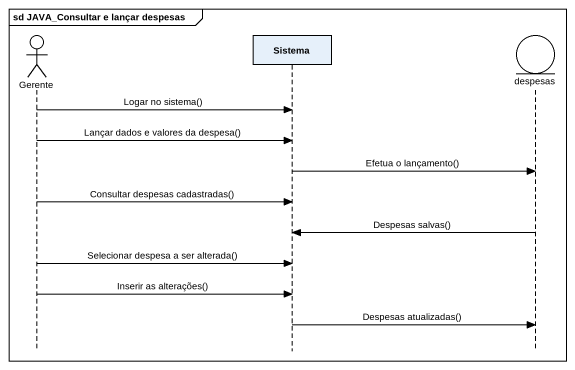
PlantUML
@startuml
mainframe sd JAVA_Consultar e lançar despesas
hide footbox
actor Gerente
participant Sistema
entity despesas

Gerente -> Sistema : Logar no sistema()
Gerente -> Sistema : Lançar dados e valores da despesa()
Sistema -> despesas : Efetua o lançamento()
Gerente -> Sistema : Consultar despesas cadastradas()
despesas -> Sistema : Despesas salvas()
Gerente -> Sistema : Selecionar despesa a ser alterada()
Gerente -> Sistema : Inserir as alterações()
Sistema -> despesas : Despesas atualizadas()
@enduml
